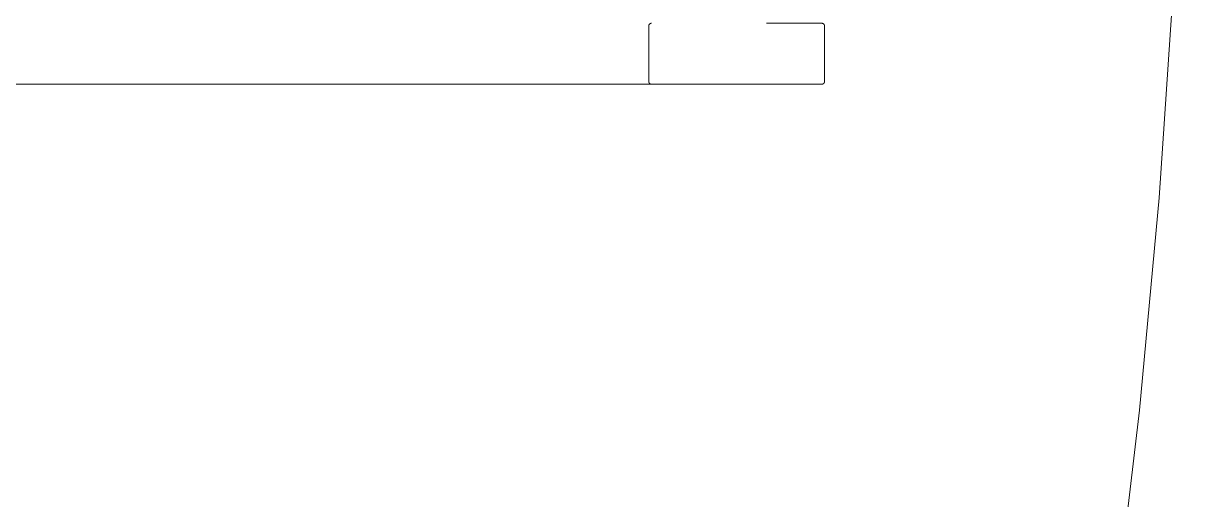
# Model space of a CAD drawing. Header units: millimetres. Extents: x -159872 to 386485, y -250577 to 158966.
# Drawn here: x 157963.8 to 158049.8, y 14170.3 to 14205.5 of the extents above; entities that cross this region are included whole.
import ezdxf

# ---------------------------------------------------------------- set-up
doc = ezdxf.new("R2010")
doc.units = ezdxf.units.MM
doc.layers.get('0').update_dxf_attribs({"lineweight": 25})
doc.layers.add('LDS-equipment-kitchen equipment', color=3, linetype='Continuous', lineweight=13)

# ---------------------------------------------------------------- blocks, each defined once
blk = doc.blocks.new('A$C73be1ed8')
for points in [[(653.5, 0.016, 0), (637.751, 0.314, 0), (622.013, 0.997, 0), (606.297, 2.065, 0), (590.611, 3.515, 0), (574.966, 5.348, 0), (559.37, 7.562, 0), (543.833, 10.157, 0), (528.364, 13.13, 0), (512.971, 16.48, 0), (497.666, 20.205, 0), (482.456, 24.302, 0)], [(614.7, 39.6, 0), (614.7, 39.605, 0), (614.7, 39.61, 0), (614.701, 39.615, 0), (614.701, 39.62, 0), (614.702, 39.624, 0), (614.702, 39.629, 0), (614.703, 39.634, 0), (614.704, 39.639, 0), (614.705, 39.644, 0), (614.706, 39.649, 0), (614.707, 39.653, 0), (614.709, 39.658, 0), (614.71, 39.663, 0), (614.712, 39.667, 0), (614.713, 39.672, 0), (614.715, 39.677, 0), (614.717, 39.681, 0), (614.719, 39.686, 0), (614.721, 39.69, 0), (614.724, 39.694, 0), (614.726, 39.699, 0), (614.728, 39.703, 0), (614.731, 39.707, 0), (614.734, 39.711, 0), (614.736, 39.715, 0), (614.739, 39.719, 0), (614.742, 39.723, 0), (614.745, 39.727, 0), (614.749, 39.731, 0), (614.752, 39.734, 0), (614.755, 39.738, 0), (614.759, 39.741, 0), (614.762, 39.745, 0), (614.766, 39.748, 0), (614.769, 39.751, 0), (614.773, 39.755, 0), (614.777, 39.758, 0), (614.781, 39.761, 0), (614.785, 39.764, 0), (614.789, 39.766, 0), (614.793, 39.769, 0), (614.797, 39.772, 0), (614.801, 39.774, 0), (614.806, 39.776, 0), (614.81, 39.779, 0), (614.814, 39.781, 0), (614.819, 39.783, 0), (614.823, 39.785, 0), (614.828, 39.787, 0), (614.833, 39.788, 0), (614.837, 39.79, 0), (614.842, 39.791, 0), (614.847, 39.793, 0), (614.851, 39.794, 0), (614.856, 39.795, 0), (614.861, 39.796, 0), (614.866, 39.797, 0), (614.871, 39.798, 0), (614.876, 39.798, 0), (614.88, 39.799, 0), (614.885, 39.799, 0), (614.89, 39.8, 0), (614.895, 39.8, 0), (614.9, 39.8, 0)], [(619, 39.8, 0), (619.005, 39.8, 0), (619.01, 39.8, 0), (619.015, 39.799, 0), (619.02, 39.799, 0), (619.024, 39.798, 0), (619.029, 39.798, 0), (619.034, 39.797, 0), (619.039, 39.796, 0), (619.044, 39.795, 0), (619.049, 39.794, 0), (619.053, 39.793, 0), (619.058, 39.791, 0), (619.063, 39.79, 0), (619.067, 39.788, 0), (619.072, 39.787, 0), (619.077, 39.785, 0), (619.081, 39.783, 0), (619.086, 39.781, 0), (619.09, 39.779, 0), (619.094, 39.776, 0), (619.099, 39.774, 0), (619.103, 39.772, 0), (619.107, 39.769, 0), (619.111, 39.766, 0), (619.115, 39.764, 0), (619.119, 39.761, 0), (619.123, 39.758, 0), (619.127, 39.755, 0), (619.131, 39.751, 0), (619.134, 39.748, 0), (619.138, 39.745, 0), (619.141, 39.741, 0), (619.145, 39.738, 0), (619.148, 39.734, 0), (619.151, 39.731, 0), (619.155, 39.727, 0), (619.158, 39.723, 0), (619.161, 39.719, 0), (619.164, 39.715, 0), (619.166, 39.711, 0), (619.169, 39.707, 0), (619.172, 39.703, 0), (619.174, 39.699, 0), (619.176, 39.694, 0), (619.179, 39.69, 0), (619.181, 39.686, 0), (619.183, 39.681, 0), (619.185, 39.677, 0), (619.187, 39.672, 0), (619.188, 39.667, 0), (619.19, 39.663, 0), (619.191, 39.658, 0), (619.193, 39.653, 0), (619.194, 39.649, 0), (619.195, 39.644, 0), (619.196, 39.639, 0), (619.197, 39.634, 0), (619.198, 39.629, 0), (619.198, 39.624, 0), (619.199, 39.62, 0), (619.199, 39.615, 0), (619.2, 39.61, 0), (619.2, 39.605, 0), (619.2, 39.6, 0)], [(614.9, 26.8, 0), (614.895, 26.8, 0), (614.89, 26.8, 0), (614.885, 26.801, 0), (614.88, 26.801, 0), (614.876, 26.802, 0), (614.871, 26.802, 0), (614.866, 26.803, 0), (614.861, 26.804, 0), (614.856, 26.805, 0), (614.851, 26.806, 0), (614.847, 26.807, 0), (614.842, 26.809, 0), (614.837, 26.81, 0), (614.833, 26.812, 0), (614.828, 26.813, 0), (614.823, 26.815, 0), (614.819, 26.817, 0), (614.814, 26.819, 0), (614.81, 26.821, 0), (614.806, 26.824, 0), (614.801, 26.826, 0), (614.797, 26.828, 0), (614.793, 26.831, 0), (614.789, 26.834, 0), (614.785, 26.836, 0), (614.781, 26.839, 0), (614.777, 26.842, 0), (614.773, 26.845, 0), (614.769, 26.849, 0), (614.766, 26.852, 0), (614.762, 26.855, 0), (614.759, 26.859, 0), (614.755, 26.862, 0), (614.752, 26.866, 0), (614.749, 26.869, 0), (614.745, 26.873, 0), (614.742, 26.877, 0), (614.739, 26.881, 0), (614.736, 26.885, 0), (614.734, 26.889, 0), (614.731, 26.893, 0), (614.728, 26.897, 0), (614.726, 26.901, 0), (614.724, 26.906, 0), (614.721, 26.91, 0), (614.719, 26.914, 0), (614.717, 26.919, 0), (614.715, 26.923, 0), (614.713, 26.928, 0), (614.712, 26.933, 0), (614.71, 26.937, 0), (614.709, 26.942, 0), (614.707, 26.947, 0), (614.706, 26.951, 0), (614.705, 26.956, 0), (614.704, 26.961, 0), (614.703, 26.966, 0), (614.702, 26.971, 0), (614.702, 26.976, 0), (614.701, 26.98, 0), (614.701, 26.985, 0), (614.7, 26.99, 0), (614.7, 26.995, 0), (614.7, 27, 0)], [(619.2, 27, 0), (619.2, 26.995, 0), (619.2, 26.99, 0), (619.199, 26.985, 0), (619.199, 26.98, 0), (619.198, 26.976, 0), (619.198, 26.971, 0), (619.197, 26.966, 0), (619.196, 26.961, 0), (619.195, 26.956, 0), (619.194, 26.951, 0), (619.193, 26.947, 0), (619.191, 26.942, 0), (619.19, 26.937, 0), (619.188, 26.933, 0), (619.187, 26.928, 0), (619.185, 26.923, 0), (619.183, 26.919, 0), (619.181, 26.914, 0), (619.179, 26.91, 0), (619.176, 26.906, 0), (619.174, 26.901, 0), (619.172, 26.897, 0), (619.169, 26.893, 0), (619.166, 26.889, 0), (619.164, 26.885, 0), (619.161, 26.881, 0), (619.158, 26.877, 0), (619.155, 26.873, 0), (619.151, 26.869, 0), (619.148, 26.866, 0), (619.145, 26.862, 0), (619.141, 26.859, 0), (619.138, 26.855, 0), (619.134, 26.852, 0), (619.131, 26.849, 0), (619.127, 26.845, 0), (619.123, 26.842, 0), (619.119, 26.839, 0), (619.115, 26.836, 0), (619.111, 26.834, 0), (619.107, 26.831, 0), (619.103, 26.828, 0), (619.099, 26.826, 0), (619.094, 26.824, 0), (619.09, 26.821, 0), (619.086, 26.819, 0), (619.081, 26.817, 0), (619.077, 26.815, 0), (619.072, 26.813, 0), (619.067, 26.812, 0), (619.063, 26.81, 0), (619.058, 26.809, 0), (619.053, 26.807, 0), (619.049, 26.806, 0), (619.044, 26.805, 0), (619.039, 26.804, 0), (619.034, 26.803, 0), (619.029, 26.802, 0), (619.024, 26.802, 0), (619.02, 26.801, 0), (619.015, 26.801, 0), (619.01, 26.8, 0), (619.005, 26.8, 0), (619, 26.8, 0)]]:
    blk.add_polyline3d(points)
at = {"transparency": 33554687}
for points in [[(614.7, 610.2, 0), (614.7, 39.6, 0)], [(614.7, 39.6, 0), (614.7, 27, 0)], [(619, 39.8, 0), (614.9, 39.8, 0)], [(619.2, 27, 0), (619.2, 31.1, 0)], [(614.9, 26.8, 0), (619, 26.8, 0)]]:
    blk.add_polyline3d(points, dxfattribs=at)
blk = doc.blocks.new('Group-410')
at = {"layer": 'LDS-equipment-kitchen equipment', "rotation": 89.99980100206008}
blk.add_blockref('A$C73be1ed8', (97376.345, 50043.844), dxfattribs=at)

msp = doc.modelspace()

# ---------------------------------------------------------------- block references
at = {"layer": 'LDS-equipment-kitchen equipment', "color": 7}
msp.add_blockref('Group-410', (60673.51323, -36457.51522), dxfattribs=at)

doc.saveas('drawing.dxf')
